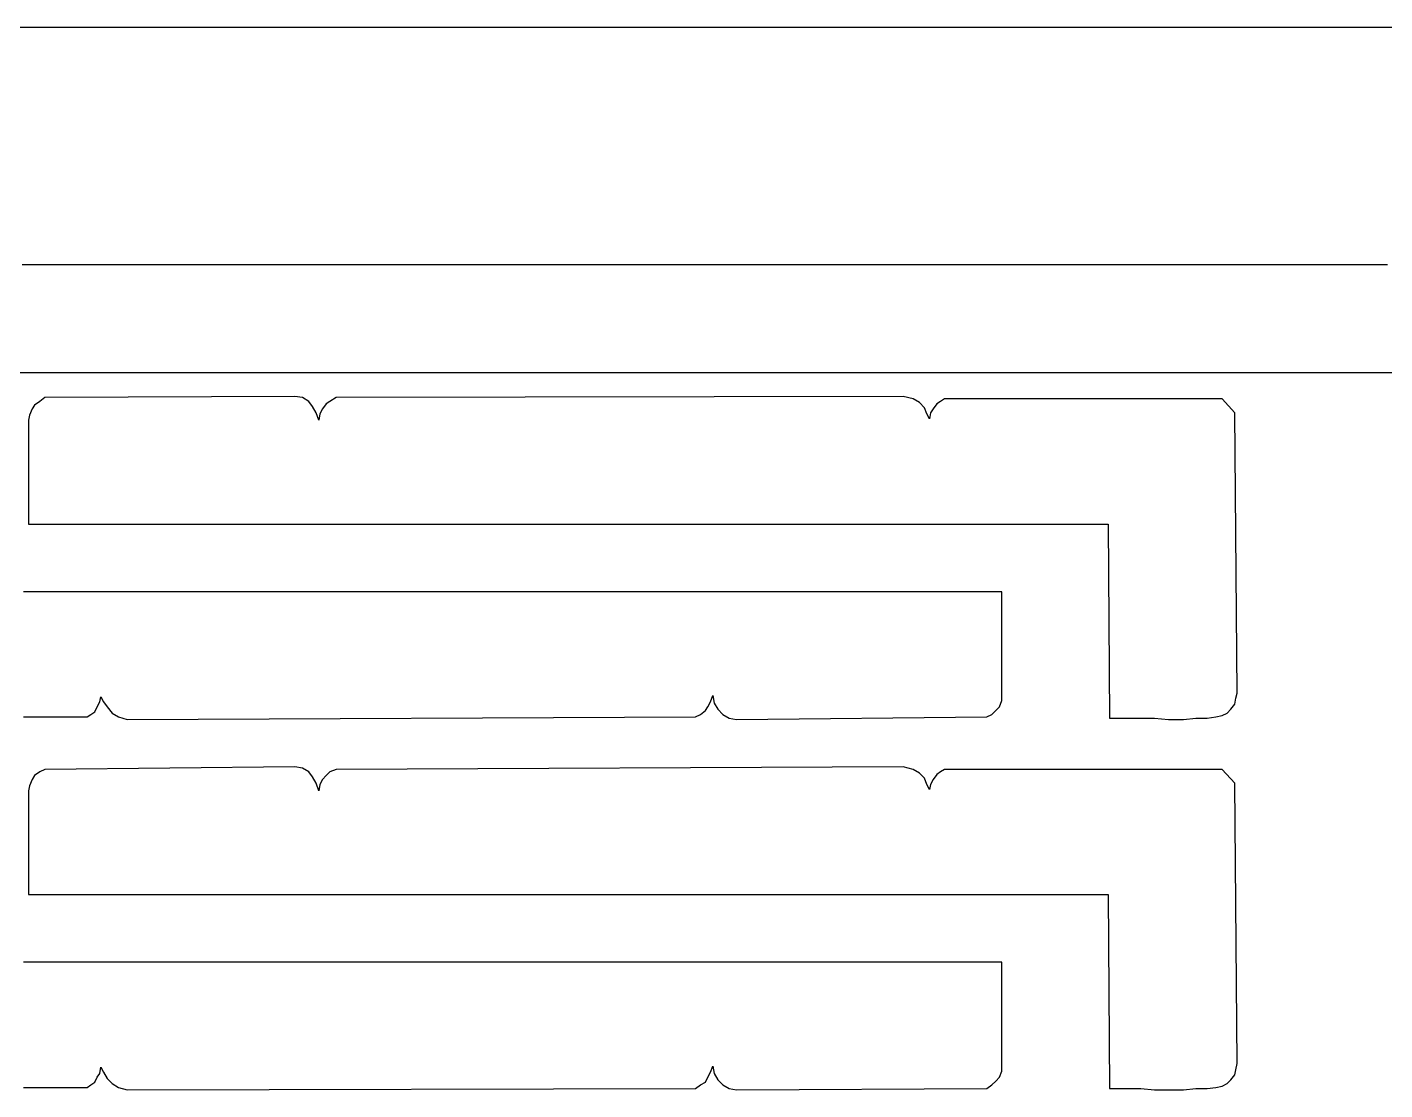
# Model space of a CAD drawing. Extents: x 11 to 591, y 39 to 419.
# Drawn here: x 524.19 to 551.32, y 207.73 to 228.96 of the extents above; entities that cross this region are included whole.
import ezdxf

# ---------------------------------------------------------------- set-up
doc = ezdxf.new("R2010")
doc.units = 0
doc.layers.get('0').update_dxf_attribs({"linetype": 'CONTINUOUS'})

msp = doc.modelspace()

# ---------------------------------------------------------------- linework, layer by layer
at = {"color": 5}
msp.add_line((11.215419, 228.955266), (591.140419, 228.955266), dxfattribs=at)
at = {"color": 3}
for p, q in [((524.290419, 224.205266), (524.090419, 224.205266)), ((524.490419, 224.205266), (524.290419, 224.205266)), ((524.690419, 224.205266), (524.490419, 224.205266)), ((524.890419, 224.205266), (524.690419, 224.205266)), ((525.090419, 224.205266), (524.890419, 224.205266)), ((525.290419, 224.205266), (525.090419, 224.205266)), ((525.490419, 224.205266), (525.290419, 224.205266)), ((525.690419, 224.205266), (525.490419, 224.205266)), ((525.890419, 224.205266), (525.690419, 224.205266)), ((526.090419, 224.205266), (525.890419, 224.205266)), ((526.290419, 224.205266), (526.090419, 224.205266)), ((526.490419, 224.205266), (526.290419, 224.205266)), ((526.690419, 224.205266), (526.490419, 224.205266)), ((526.890419, 224.205266), (526.690419, 224.205266)), ((527.090419, 224.205266), (526.890419, 224.205266)), ((527.290419, 224.205266), (527.090419, 224.205266)), ((527.490419, 224.205266), (527.290419, 224.205266)), ((527.690419, 224.205266), (527.490419, 224.205266)), ((527.890419, 224.205266), (527.690419, 224.205266)), ((528.090419, 224.205266), (527.890419, 224.205266)), ((528.290419, 224.205266), (528.090419, 224.205266)), ((528.490419, 224.205266), (528.290419, 224.205266)), ((528.690419, 224.205266), (528.490419, 224.205266)), ((528.890419, 224.205266), (528.690419, 224.205266)), ((529.090419, 224.205266), (528.890419, 224.205266)), ((529.290419, 224.205266), (529.090419, 224.205266)), ((529.490419, 224.205266), (529.290419, 224.205266)), ((529.690419, 224.205266), (529.490419, 224.205266)), ((529.890419, 224.205266), (529.690419, 224.205266)), ((530.090419, 224.205266), (529.890419, 224.205266)), ((530.290419, 224.205266), (530.090419, 224.205266)), ((530.490419, 224.205266), (530.290419, 224.205266)), ((530.690419, 224.205266), (530.490419, 224.205266)), ((530.890419, 224.205266), (530.690419, 224.205266)), ((531.090419, 224.205266), (530.890419, 224.205266)), ((531.290419, 224.205266), (531.090419, 224.205266)), ((531.515419, 224.205266), (531.290419, 224.205266)), ((531.715419, 224.205266), (531.515419, 224.205266)), ((531.915419, 224.205266), (531.715419, 224.205266)), ((532.115419, 224.205266), (531.915419, 224.205266)), ((532.315419, 224.205266), (532.115419, 224.205266)), ((532.515419, 224.205266), (532.315419, 224.205266)), ((532.715419, 224.205266), (532.515419, 224.205266)), ((532.915419, 224.205266), (532.715419, 224.205266)), ((533.115419, 224.205266), (532.915419, 224.205266)), ((533.315419, 224.205266), (533.115419, 224.205266)), ((533.515419, 224.205266), (533.315419, 224.205266)), ((533.715419, 224.205266), (533.515419, 224.205266)), ((533.915419, 224.205266), (533.715419, 224.205266)), ((534.115419, 224.205266), (533.915419, 224.205266)), ((534.315419, 224.205266), (534.115419, 224.205266)), ((534.515419, 224.205266), (534.315419, 224.205266)), ((534.715419, 224.205266), (534.515419, 224.205266)), ((534.915419, 224.205266), (534.715419, 224.205266)), ((535.115419, 224.205266), (534.915419, 224.205266)), ((535.315419, 224.205266), (535.115419, 224.205266)), ((535.515419, 224.205266), (535.315419, 224.205266)), ((535.715419, 224.205266), (535.515419, 224.205266)), ((535.915419, 224.205266), (535.715419, 224.205266)), ((536.115419, 224.205266), (535.915419, 224.205266)), ((536.315419, 224.205266), (536.115419, 224.205266)), ((536.515419, 224.205266), (536.315419, 224.205266)), ((536.715419, 224.205266), (536.515419, 224.205266)), ((536.915419, 224.205266), (536.715419, 224.205266)), ((537.115419, 224.205266), (536.915419, 224.205266)), ((537.315419, 224.205266), (537.115419, 224.205266)), ((537.515419, 224.205266), (537.315419, 224.205266)), ((537.715419, 224.205266), (537.515419, 224.205266)), ((537.915419, 224.205266), (537.715419, 224.205266)), ((538.115419, 224.205266), (537.915419, 224.205266)), ((538.315419, 224.205266), (538.115419, 224.205266)), ((538.515419, 224.205266), (538.315419, 224.205266)), ((538.715419, 224.205266), (538.515419, 224.205266)), ((538.915419, 224.205266), (538.715419, 224.205266)), ((539.140419, 224.205266), (538.915419, 224.205266)), ((539.340419, 224.205266), (539.140419, 224.205266)), ((539.540419, 224.205266), (539.340419, 224.205266)), ((539.740419, 224.205266), (539.540419, 224.205266)), ((539.940419, 224.205266), (539.740419, 224.205266)), ((540.140419, 224.205266), (539.940419, 224.205266)), ((540.340419, 224.205266), (540.140419, 224.205266)), ((540.540419, 224.205266), (540.340419, 224.205266)), ((540.740419, 224.205266), (540.540419, 224.205266)), ((540.940419, 224.205266), (540.740419, 224.205266)), ((541.140419, 224.205266), (540.940419, 224.205266)), ((541.340419, 224.205266), (541.140419, 224.205266)), ((541.540419, 224.205266), (541.340419, 224.205266)), ((541.740419, 224.205266), (541.540419, 224.205266)), ((541.940419, 224.205266), (541.740419, 224.205266)), ((542.140419, 224.205266), (541.940419, 224.205266)), ((542.340419, 224.205266), (542.140419, 224.205266)), ((542.540419, 224.205266), (542.340419, 224.205266)), ((542.740419, 224.205266), (542.540419, 224.205266)), ((542.940419, 224.205266), (542.740419, 224.205266)), ((543.140419, 224.205266), (542.940419, 224.205266)), ((543.340419, 224.205266), (543.140419, 224.205266)), ((543.540419, 224.205266), (543.340419, 224.205266)), ((543.740419, 224.205266), (543.540419, 224.205266)), ((543.940419, 224.205266), (543.740419, 224.205266)), ((544.140419, 224.205266), (543.940419, 224.205266)), ((544.340419, 224.205266), (544.140419, 224.205266)), ((544.540419, 224.205266), (544.340419, 224.205266)), ((544.740419, 224.205266), (544.540419, 224.205266)), ((544.940419, 224.205266), (544.740419, 224.205266)), ((545.140419, 224.205266), (544.940419, 224.205266)), ((545.340419, 224.205266), (545.140419, 224.205266)), ((545.540419, 224.205266), (545.340419, 224.205266)), ((545.740419, 224.205266), (545.540419, 224.205266)), ((545.940419, 224.205266), (545.740419, 224.205266)), ((546.140419, 224.205266), (545.940419, 224.205266)), ((546.340419, 224.205266), (546.140419, 224.205266)), ((546.540419, 224.205266), (546.340419, 224.205266)), ((546.765419, 224.205266), (546.540419, 224.205266)), ((546.965419, 224.205266), (546.765419, 224.205266)), ((547.165419, 224.205266), (546.965419, 224.205266)), ((547.365419, 224.205266), (547.165419, 224.205266)), ((547.565419, 224.205266), (547.365419, 224.205266)), ((547.765419, 224.205266), (547.565419, 224.205266)), ((547.965419, 224.205266), (547.765419, 224.205266)), ((548.165419, 224.205266), (547.965419, 224.205266)), ((548.365419, 224.205266), (548.165419, 224.205266)), ((548.565419, 224.205266), (548.365419, 224.205266)), ((548.765419, 224.205266), (548.565419, 224.205266)), ((548.965419, 224.205266), (548.765419, 224.205266)), ((549.165419, 224.205266), (548.965419, 224.205266)), ((549.365419, 224.205266), (549.165419, 224.205266)), ((549.565419, 224.205266), (549.365419, 224.205266)), ((549.765419, 224.205266), (549.565419, 224.205266)), ((549.965419, 224.205266), (549.765419, 224.205266)), ((550.165419, 224.205266), (549.965419, 224.205266)), ((550.365419, 224.205266), (550.165419, 224.205266)), ((550.565419, 224.205266), (550.365419, 224.205266)), ((550.765419, 224.205266), (550.565419, 224.205266)), ((550.965419, 224.205266), (550.765419, 224.205266)), ((551.165419, 224.205266), (550.965419, 224.205266)), ((551.365419, 224.205266), (551.165419, 224.205266)), ((512.690419, 222.055266), (582.790419, 222.055266))]:
    msp.add_line(p, q, dxfattribs=at)
at = {"color": 2}
for p, q in [((524.340419, 221.405266), (524.290419, 221.330266)), ((524.440419, 221.480266), (524.340419, 221.405266)), ((524.540419, 221.555266), (524.440419, 221.480266)), ((529.540419, 221.580266), (524.540419, 221.555266)), ((529.690419, 221.555266), (529.540419, 221.580266)), ((529.815419, 221.480266), (529.690419, 221.555266)), ((529.890419, 221.380266), (529.815419, 221.480266)), ((529.965419, 221.255266), (529.890419, 221.380266)), ((530.165419, 221.430266), (530.090419, 221.330266)), ((530.240419, 221.480266), (530.165419, 221.430266)), ((530.365419, 221.555266), (530.240419, 221.480266)), ((541.690419, 221.580266), (530.365419, 221.555266)), ((541.890419, 221.530266), (541.690419, 221.580266)), ((542.015419, 221.455266), (541.890419, 221.530266)), ((542.115419, 221.355266), (542.015419, 221.455266)), ((542.165419, 221.230266), (542.115419, 221.355266)), ((542.365419, 221.430266), (542.290419, 221.330266)), ((542.440419, 221.480266), (542.365419, 221.430266)), ((542.515419, 221.530266), (542.440419, 221.480266)), ((542.715419, 221.530266), (542.515419, 221.530266)), ((542.940419, 221.530266), (542.715419, 221.530266)), ((543.140419, 221.530266), (542.940419, 221.530266)), ((543.365419, 221.530266), (543.140419, 221.530266)), ((543.565419, 221.530266), (543.365419, 221.530266)), ((543.790419, 221.530266), (543.565419, 221.530266)), ((544.015419, 221.530266), (543.790419, 221.530266)), ((544.215419, 221.530266), (544.015419, 221.530266)), ((544.440419, 221.530266), (544.215419, 221.530266)), ((544.640419, 221.530266), (544.440419, 221.530266)), ((544.865419, 221.530266), (544.640419, 221.530266)), ((545.065419, 221.530266), (544.865419, 221.530266)), ((545.290419, 221.530266), (545.065419, 221.530266)), ((545.490419, 221.530266), (545.290419, 221.530266)), ((545.715419, 221.530266), (545.490419, 221.530266)), ((545.915419, 221.530266), (545.715419, 221.530266)), ((546.140419, 221.530266), (545.915419, 221.530266)), ((546.365419, 221.530266), (546.140419, 221.530266)), ((546.565419, 221.530266), (546.365419, 221.530266)), ((546.790419, 221.530266), (546.565419, 221.530266)), ((546.990419, 221.530266), (546.790419, 221.530266)), ((547.215419, 221.530266), (546.990419, 221.530266)), ((547.415419, 221.530266), (547.215419, 221.530266)), ((547.640419, 221.530266), (547.415419, 221.530266)), ((547.840419, 221.530266), (547.640419, 221.530266)), ((548.065419, 221.530266), (547.840419, 221.530266)), ((548.315419, 221.255266), (548.065419, 221.530266)), ((524.240419, 221.205266), (524.215419, 221.105266)), ((524.215419, 221.105266), (524.215419, 220.880266)), ((524.290419, 221.330266), (524.240419, 221.205266)), ((530.015419, 221.105266), (529.965419, 221.255266)), ((530.040419, 221.230266), (530.015419, 221.105266)), ((530.090419, 221.330266), (530.040419, 221.230266)), ((542.215419, 221.130266), (542.165419, 221.230266)), ((542.240419, 221.255266), (542.215419, 221.130266)), ((542.290419, 221.330266), (542.240419, 221.255266)), ((548.365419, 215.655266), (548.315419, 221.255266)), ((524.215419, 220.880266), (524.215419, 220.630266)), ((524.215419, 220.630266), (524.215419, 220.405266)), ((524.215419, 220.405266), (524.215419, 220.180266)), ((524.215419, 220.180266), (524.215419, 219.955266)), ((524.215419, 219.955266), (524.215419, 219.705266)), ((524.215419, 219.705266), (524.215419, 219.480266)), ((524.215419, 219.480266), (524.215419, 219.255266)), ((524.215419, 219.255266), (524.215419, 219.030266)), ((524.215419, 219.030266), (524.265419, 219.030266)), ((524.265419, 219.030266), (524.490419, 219.030266)), ((524.490419, 219.030266), (524.690419, 219.030266)), ((524.690419, 219.030266), (524.890419, 219.030266)), ((524.890419, 219.030266), (525.090419, 219.030266)), ((525.090419, 219.030266), (525.290419, 219.030266)), ((525.290419, 219.030266), (525.490419, 219.030266)), ((525.490419, 219.030266), (525.690419, 219.030266)), ((525.690419, 219.030266), (525.890419, 219.030266)), ((525.890419, 219.030266), (526.115419, 219.030266)), ((526.115419, 219.030266), (526.315419, 219.030266)), ((526.315419, 219.030266), (526.515419, 219.030266)), ((526.515419, 219.030266), (526.715419, 219.030266)), ((526.715419, 219.030266), (526.915419, 219.030266)), ((526.915419, 219.030266), (527.115419, 219.030266)), ((527.115419, 219.030266), (527.315419, 219.030266)), ((527.315419, 219.030266), (527.515419, 219.030266)), ((527.515419, 219.030266), (527.715419, 219.030266)), ((527.715419, 219.030266), (527.940419, 219.030266)), ((527.940419, 219.030266), (528.140419, 219.030266)), ((528.140419, 219.030266), (528.340419, 219.030266)), ((528.340419, 219.030266), (528.540419, 219.030266)), ((528.540419, 219.030266), (528.740419, 219.030266)), ((528.740419, 219.030266), (528.940419, 219.030266)), ((528.940419, 219.030266), (529.140419, 219.030266)), ((529.140419, 219.030266), (529.340419, 219.030266)), ((529.340419, 219.030266), (529.565419, 219.030266)), ((529.565419, 219.030266), (529.765419, 219.030266)), ((529.765419, 219.030266), (529.965419, 219.030266)), ((529.965419, 219.030266), (530.165419, 219.030266)), ((530.165419, 219.030266), (530.365419, 219.030266)), ((530.365419, 219.030266), (530.565419, 219.030266)), ((530.565419, 219.030266), (530.765419, 219.030266)), ((530.765419, 219.030266), (530.965419, 219.030266)), ((530.965419, 219.030266), (531.190419, 219.030266)), ((531.190419, 219.030266), (531.390419, 219.030266)), ((531.390419, 219.030266), (531.590419, 219.030266)), ((531.590419, 219.030266), (531.790419, 219.030266)), ((531.790419, 219.030266), (531.990419, 219.030266)), ((531.990419, 219.030266), (532.190419, 219.030266)), ((532.190419, 219.030266), (532.390419, 219.030266)), ((532.390419, 219.030266), (532.590419, 219.030266)), ((532.590419, 219.030266), (532.815419, 219.030266)), ((532.815419, 219.030266), (533.015419, 219.030266)), ((533.015419, 219.030266), (533.215419, 219.030266)), ((533.215419, 219.030266), (533.415419, 219.030266)), ((533.415419, 219.030266), (533.615419, 219.030266)), ((533.615419, 219.030266), (533.815419, 219.030266)), ((533.815419, 219.030266), (534.015419, 219.030266)), ((534.015419, 219.030266), (534.215419, 219.030266)), ((534.215419, 219.030266), (534.440419, 219.030266)), ((534.440419, 219.030266), (534.640419, 219.030266)), ((534.640419, 219.030266), (534.840419, 219.030266)), ((534.840419, 219.030266), (535.040419, 219.030266)), ((535.040419, 219.030266), (535.240419, 219.030266)), ((535.240419, 219.030266), (535.440419, 219.030266)), ((535.440419, 219.030266), (535.640419, 219.030266)), ((535.640419, 219.030266), (535.840419, 219.030266)), ((535.840419, 219.030266), (536.040419, 219.030266)), ((536.040419, 219.030266), (536.265419, 219.030266)), ((536.265419, 219.030266), (536.465419, 219.030266)), ((536.465419, 219.030266), (536.665419, 219.030266)), ((536.665419, 219.030266), (536.865419, 219.030266)), ((536.865419, 219.030266), (537.065419, 219.030266)), ((537.065419, 219.030266), (537.265419, 219.030266)), ((537.265419, 219.030266), (537.465419, 219.030266)), ((537.465419, 219.030266), (537.665419, 219.030266)), ((537.665419, 219.030266), (537.890419, 219.030266)), ((537.890419, 219.030266), (538.090419, 219.030266)), ((538.090419, 219.030266), (538.290419, 219.030266)), ((538.290419, 219.030266), (538.490419, 219.030266)), ((538.490419, 219.030266), (538.690419, 219.030266)), ((538.690419, 219.030266), (538.890419, 219.030266)), ((538.890419, 219.030266), (539.090419, 219.030266)), ((539.090419, 219.030266), (539.290419, 219.030266)), ((539.290419, 219.030266), (539.515419, 219.030266)), ((539.515419, 219.030266), (539.715419, 219.030266)), ((539.715419, 219.030266), (539.915419, 219.030266)), ((539.915419, 219.030266), (540.115419, 219.030266)), ((540.115419, 219.030266), (540.315419, 219.030266)), ((540.315419, 219.030266), (540.515419, 219.030266)), ((540.515419, 219.030266), (540.715419, 219.030266)), ((540.715419, 219.030266), (540.915419, 219.030266)), ((540.915419, 219.030266), (541.140419, 219.030266)), ((541.140419, 219.030266), (541.340419, 219.030266)), ((541.340419, 219.030266), (541.540419, 219.030266)), ((541.540419, 219.030266), (541.740419, 219.030266)), ((541.740419, 219.030266), (541.940419, 219.030266)), ((541.940419, 219.030266), (542.140419, 219.030266)), ((542.140419, 219.030266), (542.340419, 219.030266)), ((542.340419, 219.030266), (542.540419, 219.030266)), ((542.540419, 219.030266), (542.765419, 219.030266)), ((542.765419, 219.030266), (542.965419, 219.030266)), ((542.965419, 219.030266), (543.165419, 219.030266)), ((543.165419, 219.030266), (543.365419, 219.030266)), ((543.365419, 219.030266), (543.565419, 219.030266)), ((543.565419, 219.030266), (543.765419, 219.030266)), ((543.765419, 219.030266), (543.965419, 219.030266)), ((543.965419, 219.030266), (544.165419, 219.030266)), ((544.165419, 219.030266), (544.390419, 219.030266)), ((544.390419, 219.030266), (544.590419, 219.030266)), ((544.590419, 219.030266), (544.790419, 219.030266)), ((544.790419, 219.030266), (544.990419, 219.030266)), ((544.990419, 219.030266), (545.190419, 219.030266)), ((545.190419, 219.030266), (545.390419, 219.030266)), ((545.390419, 219.030266), (545.590419, 219.030266)), ((545.590419, 219.030266), (545.790419, 219.030266)), ((545.790419, 219.030266), (545.815419, 215.155266)), ((524.340419, 217.680266), (524.115419, 217.680266)), ((524.540419, 217.680266), (524.340419, 217.680266)), ((524.740419, 217.680266), (524.540419, 217.680266)), ((524.940419, 217.680266), (524.740419, 217.680266)), ((525.140419, 217.680266), (524.940419, 217.680266)), ((525.340419, 217.680266), (525.140419, 217.680266)), ((525.540419, 217.680266), (525.340419, 217.680266)), ((525.740419, 217.680266), (525.540419, 217.680266)), ((525.965419, 217.680266), (525.740419, 217.680266)), ((526.165419, 217.680266), (525.965419, 217.680266)), ((526.365419, 217.680266), (526.165419, 217.680266)), ((526.565419, 217.680266), (526.365419, 217.680266)), ((526.765419, 217.680266), (526.565419, 217.680266)), ((526.965419, 217.680266), (526.765419, 217.680266)), ((527.165419, 217.680266), (526.965419, 217.680266)), ((527.365419, 217.680266), (527.165419, 217.680266)), ((527.590419, 217.680266), (527.365419, 217.680266)), ((527.790419, 217.680266), (527.590419, 217.680266)), ((527.990419, 217.680266), (527.790419, 217.680266)), ((528.190419, 217.680266), (527.990419, 217.680266)), ((528.390419, 217.680266), (528.190419, 217.680266)), ((528.590419, 217.680266), (528.390419, 217.680266)), ((528.790419, 217.680266), (528.590419, 217.680266)), ((528.990419, 217.680266), (528.790419, 217.680266)), ((529.190419, 217.680266), (528.990419, 217.680266)), ((529.415419, 217.680266), (529.190419, 217.680266)), ((529.615419, 217.680266), (529.415419, 217.680266)), ((529.815419, 217.680266), (529.615419, 217.680266)), ((530.015419, 217.680266), (529.815419, 217.680266)), ((530.215419, 217.680266), (530.015419, 217.680266)), ((530.415419, 217.680266), (530.215419, 217.680266)), ((530.615419, 217.680266), (530.415419, 217.680266)), ((530.815419, 217.680266), (530.615419, 217.680266)), ((531.040419, 217.680266), (530.815419, 217.680266)), ((531.240419, 217.680266), (531.040419, 217.680266)), ((531.440419, 217.680266), (531.240419, 217.680266)), ((531.640419, 217.680266), (531.440419, 217.680266)), ((531.840419, 217.680266), (531.640419, 217.680266)), ((532.040419, 217.680266), (531.840419, 217.680266)), ((532.240419, 217.680266), (532.040419, 217.680266)), ((532.440419, 217.680266), (532.240419, 217.680266)), ((532.665419, 217.680266), (532.440419, 217.680266)), ((532.865419, 217.680266), (532.665419, 217.680266)), ((533.065419, 217.680266), (532.865419, 217.680266)), ((533.265419, 217.680266), (533.065419, 217.680266)), ((533.465419, 217.680266), (533.265419, 217.680266)), ((533.665419, 217.680266), (533.465419, 217.680266)), ((533.865419, 217.680266), (533.665419, 217.680266)), ((534.065419, 217.680266), (533.865419, 217.680266)), ((534.290419, 217.680266), (534.065419, 217.680266)), ((534.490419, 217.680266), (534.290419, 217.680266)), ((534.690419, 217.680266), (534.490419, 217.680266)), ((534.890419, 217.680266), (534.690419, 217.680266)), ((535.090419, 217.680266), (534.890419, 217.680266)), ((535.290419, 217.680266), (535.090419, 217.680266)), ((535.490419, 217.680266), (535.290419, 217.680266)), ((535.690419, 217.680266), (535.490419, 217.680266)), ((535.915419, 217.680266), (535.690419, 217.680266)), ((536.115419, 217.680266), (535.915419, 217.680266)), ((536.315419, 217.680266), (536.115419, 217.680266)), ((536.515419, 217.680266), (536.315419, 217.680266)), ((536.715419, 217.680266), (536.515419, 217.680266)), ((536.915419, 217.680266), (536.715419, 217.680266)), ((537.115419, 217.680266), (536.915419, 217.680266)), ((537.315419, 217.680266), (537.115419, 217.680266)), ((537.540419, 217.680266), (537.315419, 217.680266)), ((537.740419, 217.680266), (537.540419, 217.680266)), ((537.940419, 217.680266), (537.740419, 217.680266)), ((538.140419, 217.680266), (537.940419, 217.680266)), ((538.340419, 217.680266), (538.140419, 217.680266)), ((538.540419, 217.680266), (538.340419, 217.680266)), ((538.740419, 217.680266), (538.540419, 217.680266)), ((538.940419, 217.680266), (538.740419, 217.680266)), ((539.140419, 217.680266), (538.940419, 217.680266)), ((539.365419, 217.680266), (539.140419, 217.680266)), ((539.565419, 217.680266), (539.365419, 217.680266)), ((539.765419, 217.680266), (539.565419, 217.680266)), ((539.965419, 217.680266), (539.765419, 217.680266)), ((540.165419, 217.680266), (539.965419, 217.680266)), ((540.365419, 217.680266), (540.165419, 217.680266)), ((540.565419, 217.680266), (540.365419, 217.680266)), ((540.765419, 217.680266), (540.565419, 217.680266)), ((540.990419, 217.680266), (540.765419, 217.680266)), ((541.190419, 217.680266), (540.990419, 217.680266)), ((541.390419, 217.680266), (541.190419, 217.680266)), ((541.590419, 217.680266), (541.390419, 217.680266)), ((541.790419, 217.680266), (541.590419, 217.680266)), ((541.990419, 217.680266), (541.790419, 217.680266)), ((542.190419, 217.680266), (541.990419, 217.680266)), ((542.390419, 217.680266), (542.190419, 217.680266)), ((542.615419, 217.680266), (542.390419, 217.680266)), ((542.815419, 217.680266), (542.615419, 217.680266)), ((543.015419, 217.680266), (542.815419, 217.680266)), ((543.215419, 217.680266), (543.015419, 217.680266)), ((543.415419, 217.680266), (543.215419, 217.680266)), ((543.615419, 217.680266), (543.415419, 217.680266)), ((543.665419, 217.680266), (543.615419, 217.680266)), ((543.665419, 217.455266), (543.665419, 217.680266)), ((543.665419, 217.230266), (543.665419, 217.455266)), ((543.665419, 217.005266), (543.665419, 217.230266)), ((543.665419, 216.780266), (543.665419, 217.005266)), ((543.665419, 216.530266), (543.665419, 216.780266)), ((543.665419, 216.305266), (543.665419, 216.530266)), ((543.665419, 216.080266), (543.665419, 216.305266)), ((543.665419, 215.855266), (543.665419, 216.080266)), ((543.665419, 215.605266), (543.665419, 215.855266)), ((548.340419, 215.555266), (548.365419, 215.655266)), ((525.540419, 215.280266), (525.590419, 215.380266)), ((525.590419, 215.380266), (525.640419, 215.480266)), ((525.640419, 215.480266), (525.665419, 215.580266)), ((525.665419, 215.580266), (525.715419, 215.480266)), ((525.715419, 215.480266), (525.790419, 215.380266)), ((525.790419, 215.380266), (525.890419, 215.255266)), ((537.740419, 215.305266), (537.790419, 215.380266)), ((537.790419, 215.380266), (537.840419, 215.480266)), ((537.840419, 215.480266), (537.890419, 215.605266)), ((537.890419, 215.605266), (537.915419, 215.455266)), ((537.915419, 215.455266), (537.990419, 215.330266)), ((543.540419, 215.305266), (543.615419, 215.380266)), ((543.615419, 215.380266), (543.665419, 215.505266)), ((543.665419, 215.505266), (543.665419, 215.605266)), ((548.240419, 215.330266), (548.315419, 215.430266)), ((548.315419, 215.430266), (548.340419, 215.555266)), ((524.115419, 215.180266), (524.315419, 215.180266)), ((524.315419, 215.180266), (524.540419, 215.180266)), ((524.540419, 215.180266), (524.740419, 215.180266)), ((524.740419, 215.180266), (524.965419, 215.180266)), ((524.965419, 215.180266), (525.165419, 215.180266)), ((525.165419, 215.180266), (525.390419, 215.180266)), ((525.390419, 215.180266), (525.465419, 215.230266)), ((525.465419, 215.230266), (525.540419, 215.280266)), ((525.890419, 215.255266), (526.015419, 215.180266)), ((526.015419, 215.180266), (526.190419, 215.130266)), ((526.190419, 215.130266), (537.540419, 215.180266)), ((537.540419, 215.180266), (537.640419, 215.230266)), ((537.640419, 215.230266), (537.740419, 215.305266)), ((537.990419, 215.330266), (538.090419, 215.230266)), ((538.090419, 215.230266), (538.215419, 215.155266)), ((538.215419, 215.155266), (538.365419, 215.130266)), ((538.365419, 215.130266), (543.365419, 215.180266)), ((543.365419, 215.180266), (543.465419, 215.230266)), ((543.465419, 215.230266), (543.540419, 215.305266)), ((545.815419, 215.155266), (545.965419, 215.155266)), ((545.965419, 215.155266), (546.440419, 215.155266)), ((546.440419, 215.155266), (546.715419, 215.155266)), ((546.715419, 215.155266), (546.990419, 215.130266)), ((546.990419, 215.130266), (547.290419, 215.130266)), ((547.290419, 215.130266), (547.540419, 215.155266)), ((547.540419, 215.155266), (547.765419, 215.155266)), ((547.765419, 215.155266), (547.940419, 215.180266)), ((547.940419, 215.180266), (548.065419, 215.205266)), ((548.065419, 215.205266), (548.165419, 215.255266)), ((548.165419, 215.255266), (548.240419, 215.330266)), ((524.440419, 214.080266), (524.340419, 214.005266)), ((524.540419, 214.130266), (524.440419, 214.080266)), ((529.540419, 214.180266), (524.540419, 214.130266)), ((529.690419, 214.155266), (529.540419, 214.180266)), ((529.815419, 214.080266), (529.690419, 214.155266)), ((529.890419, 213.980266), (529.815419, 214.080266)), ((530.240419, 214.080266), (530.165419, 214.005266)), ((530.365419, 214.130266), (530.240419, 214.080266)), ((541.690419, 214.180266), (530.365419, 214.130266)), ((541.890419, 214.130266), (541.690419, 214.180266)), ((542.015419, 214.055266), (541.890419, 214.130266)), ((542.115419, 213.955266), (542.015419, 214.055266)), ((542.365419, 214.030266), (542.290419, 213.930266)), ((542.440419, 214.080266), (542.365419, 214.030266)), ((542.515419, 214.130266), (542.440419, 214.080266)), ((542.715419, 214.130266), (542.515419, 214.130266)), ((542.940419, 214.130266), (542.715419, 214.130266)), ((543.140419, 214.130266), (542.940419, 214.130266)), ((543.365419, 214.130266), (543.140419, 214.130266)), ((543.565419, 214.130266), (543.365419, 214.130266)), ((543.790419, 214.130266), (543.565419, 214.130266)), ((544.015419, 214.130266), (543.790419, 214.130266)), ((544.215419, 214.130266), (544.015419, 214.130266)), ((544.440419, 214.130266), (544.215419, 214.130266)), ((544.640419, 214.130266), (544.440419, 214.130266)), ((544.865419, 214.130266), (544.640419, 214.130266)), ((545.065419, 214.130266), (544.865419, 214.130266)), ((545.290419, 214.130266), (545.065419, 214.130266)), ((545.490419, 214.130266), (545.290419, 214.130266)), ((545.715419, 214.130266), (545.490419, 214.130266)), ((545.915419, 214.130266), (545.715419, 214.130266)), ((546.140419, 214.130266), (545.915419, 214.130266)), ((546.365419, 214.130266), (546.140419, 214.130266)), ((546.565419, 214.130266), (546.365419, 214.130266)), ((546.790419, 214.130266), (546.565419, 214.130266)), ((546.990419, 214.130266), (546.790419, 214.130266)), ((547.215419, 214.130266), (546.990419, 214.130266)), ((547.415419, 214.130266), (547.215419, 214.130266)), ((547.640419, 214.130266), (547.415419, 214.130266)), ((547.840419, 214.130266), (547.640419, 214.130266)), ((548.065419, 214.130266), (547.840419, 214.130266)), ((548.315419, 213.855266), (548.065419, 214.130266)), ((524.240419, 213.805266), (524.215419, 213.705266)), ((524.290419, 213.930266), (524.240419, 213.805266)), ((524.340419, 214.005266), (524.290419, 213.930266)), ((529.965419, 213.855266), (529.890419, 213.980266)), ((530.015419, 213.705266), (529.965419, 213.855266)), ((530.040419, 213.830266), (530.015419, 213.705266)), ((530.090419, 213.930266), (530.040419, 213.830266)), ((530.165419, 214.005266), (530.090419, 213.930266)), ((542.165419, 213.830266), (542.115419, 213.955266)), ((542.215419, 213.730266), (542.165419, 213.830266)), ((542.240419, 213.830266), (542.215419, 213.730266)), ((542.290419, 213.930266), (542.240419, 213.830266)), ((548.365419, 208.255266), (548.315419, 213.855266)), ((524.215419, 213.705266), (524.215419, 213.455266)), ((524.215419, 213.455266), (524.215419, 213.230266)), ((524.215419, 213.230266), (524.215419, 213.005266)), ((524.215419, 213.005266), (524.215419, 212.780266)), ((524.215419, 212.780266), (524.215419, 212.530266)), ((524.215419, 212.530266), (524.215419, 212.305266)), ((524.215419, 212.305266), (524.215419, 212.080266)), ((524.215419, 212.080266), (524.215419, 211.855266)), ((524.215419, 211.855266), (524.215419, 211.630266)), ((524.215419, 211.630266), (524.265419, 211.630266)), ((524.265419, 211.630266), (524.490419, 211.630266)), ((524.490419, 211.630266), (524.690419, 211.630266)), ((524.690419, 211.630266), (524.890419, 211.630266)), ((524.890419, 211.630266), (525.090419, 211.630266)), ((525.090419, 211.630266), (525.290419, 211.630266)), ((525.290419, 211.630266), (525.490419, 211.630266)), ((525.490419, 211.630266), (525.690419, 211.630266)), ((525.690419, 211.630266), (525.890419, 211.630266)), ((525.890419, 211.630266), (526.115419, 211.630266)), ((526.115419, 211.630266), (526.315419, 211.630266)), ((526.315419, 211.630266), (526.515419, 211.630266)), ((526.515419, 211.630266), (526.715419, 211.630266)), ((526.715419, 211.630266), (526.915419, 211.630266)), ((526.915419, 211.630266), (527.115419, 211.630266)), ((527.115419, 211.630266), (527.315419, 211.630266)), ((527.315419, 211.630266), (527.515419, 211.630266)), ((527.515419, 211.630266), (527.715419, 211.630266)), ((527.715419, 211.630266), (527.940419, 211.630266)), ((527.940419, 211.630266), (528.140419, 211.630266)), ((528.140419, 211.630266), (528.340419, 211.630266)), ((528.340419, 211.630266), (528.540419, 211.630266)), ((528.540419, 211.630266), (528.740419, 211.630266)), ((528.740419, 211.630266), (528.940419, 211.630266)), ((528.940419, 211.630266), (529.140419, 211.630266)), ((529.140419, 211.630266), (529.340419, 211.630266)), ((529.340419, 211.630266), (529.565419, 211.630266)), ((529.565419, 211.630266), (529.765419, 211.630266)), ((529.765419, 211.630266), (529.965419, 211.630266)), ((529.965419, 211.630266), (530.165419, 211.630266)), ((530.165419, 211.630266), (530.365419, 211.630266)), ((530.365419, 211.630266), (530.565419, 211.630266)), ((530.565419, 211.630266), (530.765419, 211.630266)), ((530.765419, 211.630266), (530.965419, 211.630266)), ((530.965419, 211.630266), (531.190419, 211.630266)), ((531.190419, 211.630266), (531.390419, 211.630266)), ((531.390419, 211.630266), (531.590419, 211.630266)), ((531.590419, 211.630266), (531.790419, 211.630266)), ((531.790419, 211.630266), (531.990419, 211.630266)), ((531.990419, 211.630266), (532.190419, 211.630266)), ((532.190419, 211.630266), (532.390419, 211.630266)), ((532.390419, 211.630266), (532.590419, 211.630266)), ((532.590419, 211.630266), (532.815419, 211.630266)), ((532.815419, 211.630266), (533.015419, 211.630266)), ((533.015419, 211.630266), (533.215419, 211.630266)), ((533.215419, 211.630266), (533.415419, 211.630266)), ((533.415419, 211.630266), (533.615419, 211.630266)), ((533.615419, 211.630266), (533.815419, 211.630266)), ((533.815419, 211.630266), (534.015419, 211.630266)), ((534.015419, 211.630266), (534.215419, 211.630266)), ((534.215419, 211.630266), (534.440419, 211.630266)), ((534.440419, 211.630266), (534.640419, 211.630266)), ((534.640419, 211.630266), (534.840419, 211.630266)), ((534.840419, 211.630266), (535.040419, 211.630266)), ((535.040419, 211.630266), (535.240419, 211.630266)), ((535.240419, 211.630266), (535.440419, 211.630266)), ((535.440419, 211.630266), (535.640419, 211.630266)), ((535.640419, 211.630266), (535.840419, 211.630266)), ((535.840419, 211.630266), (536.040419, 211.630266)), ((536.040419, 211.630266), (536.265419, 211.630266)), ((536.265419, 211.630266), (536.465419, 211.630266)), ((536.465419, 211.630266), (536.665419, 211.630266)), ((536.665419, 211.630266), (536.865419, 211.630266)), ((536.865419, 211.630266), (537.065419, 211.630266)), ((537.065419, 211.630266), (537.265419, 211.630266)), ((537.265419, 211.630266), (537.465419, 211.630266)), ((537.465419, 211.630266), (537.665419, 211.630266)), ((537.665419, 211.630266), (537.890419, 211.630266)), ((537.890419, 211.630266), (538.090419, 211.630266)), ((538.090419, 211.630266), (538.290419, 211.630266)), ((538.290419, 211.630266), (538.490419, 211.630266)), ((538.490419, 211.630266), (538.690419, 211.630266)), ((538.690419, 211.630266), (538.890419, 211.630266)), ((538.890419, 211.630266), (539.090419, 211.630266)), ((539.090419, 211.630266), (539.290419, 211.630266)), ((539.290419, 211.630266), (539.515419, 211.630266)), ((539.515419, 211.630266), (539.715419, 211.630266)), ((539.715419, 211.630266), (539.915419, 211.630266)), ((539.915419, 211.630266), (540.115419, 211.630266)), ((540.115419, 211.630266), (540.315419, 211.630266)), ((540.315419, 211.630266), (540.515419, 211.630266)), ((540.515419, 211.630266), (540.715419, 211.630266)), ((540.715419, 211.630266), (540.915419, 211.630266)), ((540.915419, 211.630266), (541.140419, 211.630266)), ((541.140419, 211.630266), (541.340419, 211.630266)), ((541.340419, 211.630266), (541.540419, 211.630266)), ((541.540419, 211.630266), (541.740419, 211.630266)), ((541.740419, 211.630266), (541.940419, 211.630266)), ((541.940419, 211.630266), (542.140419, 211.630266)), ((542.140419, 211.630266), (542.340419, 211.630266)), ((542.340419, 211.630266), (542.540419, 211.630266)), ((542.540419, 211.630266), (542.765419, 211.630266)), ((542.765419, 211.630266), (542.965419, 211.630266)), ((542.965419, 211.630266), (543.165419, 211.630266)), ((543.165419, 211.630266), (543.365419, 211.630266)), ((543.365419, 211.630266), (543.565419, 211.630266)), ((543.565419, 211.630266), (543.765419, 211.630266)), ((543.765419, 211.630266), (543.965419, 211.630266)), ((543.965419, 211.630266), (544.165419, 211.630266)), ((544.165419, 211.630266), (544.390419, 211.630266)), ((544.390419, 211.630266), (544.590419, 211.630266)), ((544.590419, 211.630266), (544.790419, 211.630266)), ((544.790419, 211.630266), (544.990419, 211.630266)), ((544.990419, 211.630266), (545.190419, 211.630266)), ((545.190419, 211.630266), (545.390419, 211.630266)), ((545.390419, 211.630266), (545.590419, 211.630266)), ((545.590419, 211.630266), (545.790419, 211.630266)), ((545.790419, 211.630266), (545.815419, 207.755266)), ((524.340419, 210.280266), (524.115419, 210.280266)), ((524.540419, 210.280266), (524.340419, 210.280266)), ((524.740419, 210.280266), (524.540419, 210.280266)), ((524.940419, 210.280266), (524.740419, 210.280266)), ((525.140419, 210.280266), (524.940419, 210.280266)), ((525.340419, 210.280266), (525.140419, 210.280266)), ((525.540419, 210.280266), (525.340419, 210.280266)), ((525.740419, 210.280266), (525.540419, 210.280266)), ((525.965419, 210.280266), (525.740419, 210.280266)), ((526.165419, 210.280266), (525.965419, 210.280266)), ((526.365419, 210.280266), (526.165419, 210.280266)), ((526.565419, 210.280266), (526.365419, 210.280266)), ((526.765419, 210.280266), (526.565419, 210.280266)), ((526.965419, 210.280266), (526.765419, 210.280266)), ((527.165419, 210.280266), (526.965419, 210.280266)), ((527.365419, 210.280266), (527.165419, 210.280266)), ((527.590419, 210.280266), (527.365419, 210.280266)), ((527.790419, 210.280266), (527.590419, 210.280266)), ((527.990419, 210.280266), (527.790419, 210.280266)), ((528.190419, 210.280266), (527.990419, 210.280266)), ((528.390419, 210.280266), (528.190419, 210.280266)), ((528.590419, 210.280266), (528.390419, 210.280266)), ((528.790419, 210.280266), (528.590419, 210.280266)), ((528.990419, 210.280266), (528.790419, 210.280266)), ((529.190419, 210.280266), (528.990419, 210.280266)), ((529.415419, 210.280266), (529.190419, 210.280266)), ((529.615419, 210.280266), (529.415419, 210.280266)), ((529.815419, 210.280266), (529.615419, 210.280266)), ((530.015419, 210.280266), (529.815419, 210.280266)), ((530.215419, 210.280266), (530.015419, 210.280266)), ((530.415419, 210.280266), (530.215419, 210.280266)), ((530.615419, 210.280266), (530.415419, 210.280266)), ((530.815419, 210.280266), (530.615419, 210.280266)), ((531.040419, 210.280266), (530.815419, 210.280266)), ((531.240419, 210.280266), (531.040419, 210.280266)), ((531.440419, 210.280266), (531.240419, 210.280266)), ((531.640419, 210.280266), (531.440419, 210.280266)), ((531.840419, 210.280266), (531.640419, 210.280266)), ((532.040419, 210.280266), (531.840419, 210.280266)), ((532.240419, 210.280266), (532.040419, 210.280266)), ((532.440419, 210.280266), (532.240419, 210.280266)), ((532.665419, 210.280266), (532.440419, 210.280266)), ((532.865419, 210.280266), (532.665419, 210.280266)), ((533.065419, 210.280266), (532.865419, 210.280266)), ((533.265419, 210.280266), (533.065419, 210.280266)), ((533.465419, 210.280266), (533.265419, 210.280266)), ((533.665419, 210.280266), (533.465419, 210.280266)), ((533.865419, 210.280266), (533.665419, 210.280266)), ((534.065419, 210.280266), (533.865419, 210.280266)), ((534.290419, 210.280266), (534.065419, 210.280266)), ((534.490419, 210.280266), (534.290419, 210.280266)), ((534.690419, 210.280266), (534.490419, 210.280266)), ((534.890419, 210.280266), (534.690419, 210.280266)), ((535.090419, 210.280266), (534.890419, 210.280266)), ((535.290419, 210.280266), (535.090419, 210.280266)), ((535.490419, 210.280266), (535.290419, 210.280266)), ((535.690419, 210.280266), (535.490419, 210.280266)), ((535.915419, 210.280266), (535.690419, 210.280266)), ((536.115419, 210.280266), (535.915419, 210.280266)), ((536.315419, 210.280266), (536.115419, 210.280266)), ((536.515419, 210.280266), (536.315419, 210.280266)), ((536.715419, 210.280266), (536.515419, 210.280266)), ((536.915419, 210.280266), (536.715419, 210.280266)), ((537.115419, 210.280266), (536.915419, 210.280266)), ((537.315419, 210.280266), (537.115419, 210.280266)), ((537.540419, 210.280266), (537.315419, 210.280266)), ((537.740419, 210.280266), (537.540419, 210.280266)), ((537.940419, 210.280266), (537.740419, 210.280266)), ((538.140419, 210.280266), (537.940419, 210.280266)), ((538.340419, 210.280266), (538.140419, 210.280266)), ((538.540419, 210.280266), (538.340419, 210.280266)), ((538.740419, 210.280266), (538.540419, 210.280266)), ((538.940419, 210.280266), (538.740419, 210.280266)), ((539.140419, 210.280266), (538.940419, 210.280266)), ((539.365419, 210.280266), (539.140419, 210.280266)), ((539.565419, 210.280266), (539.365419, 210.280266)), ((539.765419, 210.280266), (539.565419, 210.280266)), ((539.965419, 210.280266), (539.765419, 210.280266)), ((540.165419, 210.280266), (539.965419, 210.280266)), ((540.365419, 210.280266), (540.165419, 210.280266)), ((540.565419, 210.280266), (540.365419, 210.280266)), ((540.765419, 210.280266), (540.565419, 210.280266)), ((540.990419, 210.280266), (540.765419, 210.280266)), ((541.190419, 210.280266), (540.990419, 210.280266)), ((541.390419, 210.280266), (541.190419, 210.280266)), ((541.590419, 210.280266), (541.390419, 210.280266)), ((541.790419, 210.280266), (541.590419, 210.280266)), ((541.990419, 210.280266), (541.790419, 210.280266)), ((542.190419, 210.280266), (541.990419, 210.280266)), ((542.390419, 210.280266), (542.190419, 210.280266)), ((542.615419, 210.280266), (542.390419, 210.280266)), ((542.815419, 210.280266), (542.615419, 210.280266)), ((543.015419, 210.280266), (542.815419, 210.280266)), ((543.215419, 210.280266), (543.015419, 210.280266)), ((543.415419, 210.280266), (543.215419, 210.280266)), ((543.615419, 210.280266), (543.415419, 210.280266)), ((543.665419, 210.280266), (543.615419, 210.280266)), ((543.665419, 210.055266), (543.665419, 210.280266)), ((543.665419, 209.830266), (543.665419, 210.055266)), ((543.665419, 209.605266), (543.665419, 209.830266)), ((543.665419, 209.355266), (543.665419, 209.605266)), ((543.665419, 209.130266), (543.665419, 209.355266)), ((543.665419, 208.905266), (543.665419, 209.130266)), ((543.665419, 208.680266), (543.665419, 208.905266)), ((543.665419, 208.430266), (543.665419, 208.680266)), ((543.665419, 208.205266), (543.665419, 208.430266)), ((525.590419, 207.980266), (525.640419, 208.055266)), ((525.640419, 208.055266), (525.665419, 208.180266)), ((525.665419, 208.180266), (525.715419, 208.080266)), ((525.715419, 208.080266), (525.790419, 207.955266)), ((537.790419, 207.980266), (537.840419, 208.080266)), ((537.840419, 208.080266), (537.890419, 208.205266)), ((537.890419, 208.205266), (537.915419, 208.055266)), ((537.915419, 208.055266), (537.990419, 207.930266)), ((543.615419, 207.980266), (543.665419, 208.105266)), ((543.665419, 208.105266), (543.665419, 208.205266)), ((548.315419, 208.030266), (548.340419, 208.130266)), ((548.340419, 208.130266), (548.365419, 208.255266)), ((524.115419, 207.780266), (524.315419, 207.780266)), ((524.315419, 207.780266), (524.540419, 207.780266)), ((524.540419, 207.780266), (524.740419, 207.780266)), ((524.740419, 207.780266), (524.965419, 207.780266)), ((524.965419, 207.780266), (525.165419, 207.780266)), ((525.165419, 207.780266), (525.390419, 207.780266)), ((525.390419, 207.780266), (525.465419, 207.830266)), ((525.465419, 207.830266), (525.540419, 207.880266)), ((525.540419, 207.880266), (525.590419, 207.980266)), ((525.790419, 207.955266), (525.890419, 207.855266)), ((525.890419, 207.855266), (526.015419, 207.780266)), ((526.015419, 207.780266), (526.190419, 207.730266)), ((537.540419, 207.755266), (537.640419, 207.830266)), ((537.640419, 207.830266), (537.740419, 207.880266)), ((537.740419, 207.880266), (537.790419, 207.980266)), ((537.990419, 207.930266), (538.090419, 207.830266)), ((538.090419, 207.830266), (538.215419, 207.755266)), ((543.365419, 207.755266), (543.465419, 207.830266)), ((543.465419, 207.830266), (543.540419, 207.905266)), ((543.540419, 207.905266), (543.615419, 207.980266)), ((547.765419, 207.755266), (547.940419, 207.780266)), ((547.940419, 207.780266), (548.065419, 207.805266)), ((548.065419, 207.805266), (548.165419, 207.855266)), ((548.165419, 207.855266), (548.240419, 207.930266)), ((548.240419, 207.930266), (548.315419, 208.030266)), ((526.190419, 207.730266), (537.540419, 207.755266)), ((538.215419, 207.755266), (538.365419, 207.730266)), ((538.365419, 207.730266), (543.365419, 207.755266)), ((545.815419, 207.755266), (545.965419, 207.755266)), ((545.965419, 207.755266), (546.440419, 207.755266)), ((546.440419, 207.755266), (546.715419, 207.730266)), ((546.715419, 207.730266), (546.990419, 207.730266)), ((546.990419, 207.730266), (547.290419, 207.730266)), ((547.290419, 207.730266), (547.540419, 207.755266)), ((547.540419, 207.755266), (547.765419, 207.755266))]:
    msp.add_line(p, q, dxfattribs=at)

doc.saveas('drawing.dxf')
